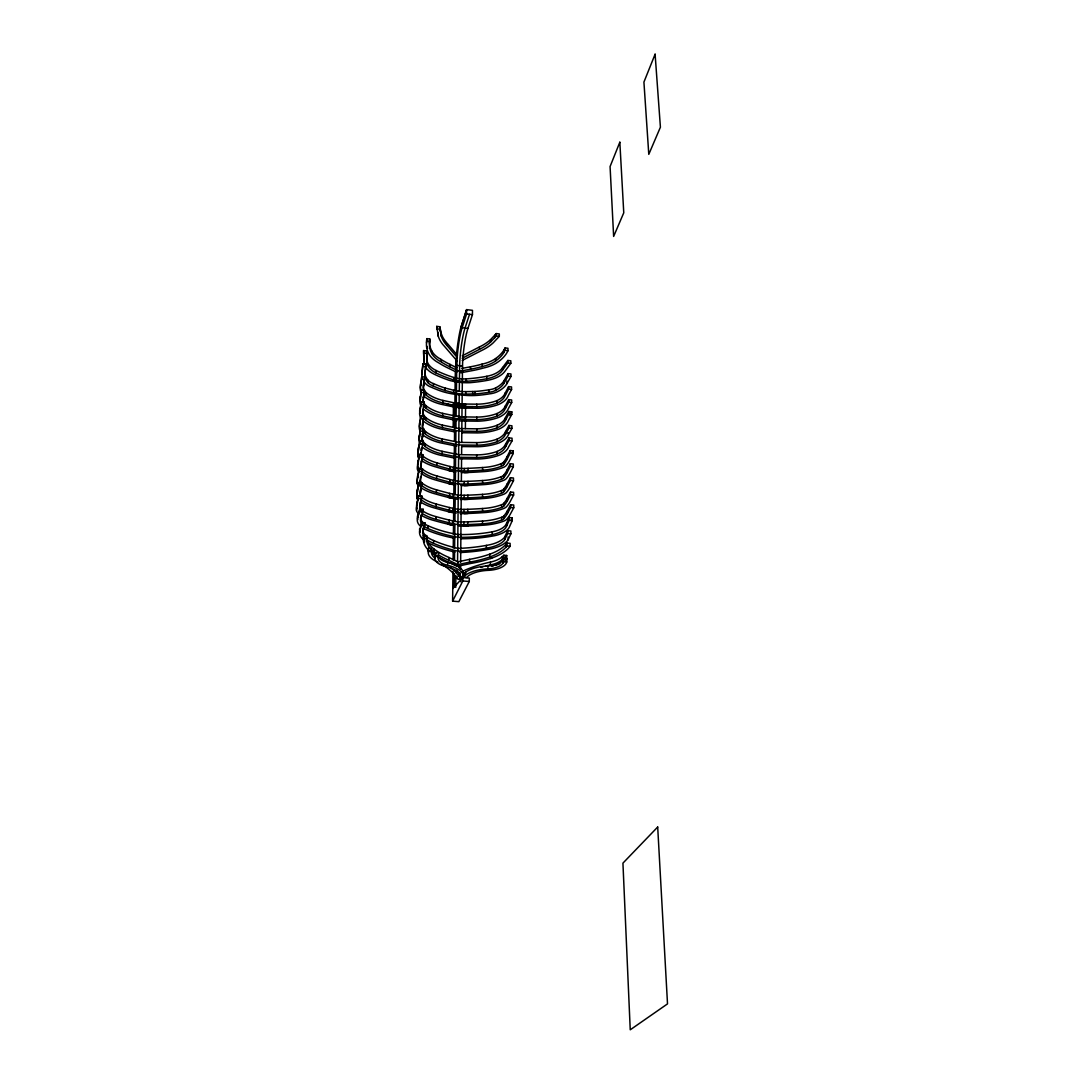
<?xml version="1.0" encoding="UTF-8"?>
<svg xmlns="http://www.w3.org/2000/svg" width="1084" height="1084" viewBox="0 0 1084 1084"><rect width="100%" height="100%" fill="white"/><g stroke="black" fill="none" stroke-linecap="round" stroke-linejoin="round"><path stroke-width="1.5" d="M460.863 371.026L470.537 369.21A85.04 49.918 1.5 0 0 481.052 366.853L482.082 366.555L482.082 364.129L483.532 363.79A32.019 18.387 0.7 0 0 495.564 358.587A50.921 29.417 1.1 0 0 504.06 349.793L505.103 347.937L507.976 348.276L507.989 350.728A53.997 31.124 1.1 0 1 497.868 362.083A35.027 20.068 0.7 0 1 483.301 368.072A87.953 51.626 1.5 0 1 471.499 370.782L460.727 372.774M422.746 513.748A38.075 18.536 0.7 0 0 435.091 519.114L435.958 519.344A242.979 130.757 -1.5 0 0 448.491 522.623L452.665 523.613A44.918 21.87 0.3 0 0 457.651 524.507L458.613 524.588A44.972 21.91 0.5 0 0 463.898 524.683L468.505 524.52A246.989 134.43 1.2 0 0 482.502 523.775L482.502 521.052L483.45 520.997A37.872 18.469 0.1 0 0 501.675 517.271A7.276 3.496 -0.3 0 0 503.924 515.835A80.528 39.268 1.1 0 0 507.42 510.767L510.645 504.724L513.735 505.022L513.762 507.773L510.469 513.87A83.861 40.758 1.1 0 1 506.811 519.141A10.379 4.973 -0.3 0 1 503.599 521.174A41.084 19.959 0.1 0 1 483.871 525.184L482.881 525.239A249.93 136.015 1.2 0 1 468.776 525.997L464.06 526.147M420.998 499.534A37.899 18.713 0.7 0 0 435.321 506.485L436.174 506.716A241.732 131.923 -1.5 0 0 448.654 510.036L452.814 511.038A44.715 22.087 0.3 0 0 457.773 511.933L458.735 512.027A44.769 22.127 0.5 0 0 464.006 512.109L468.586 511.96A245.702 135.608 1.2 0 0 482.516 511.201L482.516 508.504L483.464 508.45A37.71 18.645 0.2 0 0 501.607 504.697A7.236 3.537 -0.2 0 0 503.843 503.247A80.162 39.647 1.2 0 0 507.326 498.125L510.537 492.014L513.599 492.326L513.626 495.049L510.361 501.214A83.468 41.165 1.2 0 1 506.716 506.526A10.339 5.027 -0.2 0 1 503.532 508.572A40.894 20.162 0.2 0 1 483.871 512.624L482.895 512.678A248.629 137.207 1.2 0 1 468.857 513.437L464.155 513.599M420.646 476.567A78.847 39.431 -0.3 0 0 420.375 480.713A7.29 3.631 1.3 0 0 421.391 482.516L421.337 485.226A37.696 18.916 0.7 0 0 435.578 492.258L436.432 492.488A240.323 133.224 -1.5 0 0 448.844 495.849L452.976 496.851A44.471 22.33 0.4 0 0 457.922 497.773L458.871 497.868A44.539 22.371 0.5 0 0 464.115 497.949L468.667 497.8A244.266 136.909 1.3 0 0 482.529 497.041L482.529 494.358L483.478 494.318A37.506 18.848 0.2 0 0 501.526 490.524A7.209 3.577 -0.2 0 0 503.748 489.06A79.742 40.081 1.2 0 0 507.204 483.884L510.401 477.705L513.464 478.017L513.491 480.713L510.225 486.946A83.034 41.612 1.2 0 1 506.607 492.312A10.284 5.081 -0.2 0 1 503.437 494.385A40.677 20.379 0.2 0 1 483.884 498.477L482.922 498.532A247.166 138.522 1.3 0 1 468.938 499.29L464.264 499.453M422.624 472.001A37.506 19.119 0.8 0 0 435.836 478.315L436.676 478.545A238.954 134.457 -1.6 0 0 449.033 481.96L453.153 482.976A44.241 22.561 0.4 0 0 458.058 483.898L459.006 483.992A44.309 22.601 0.6 0 0 464.223 484.087L468.762 483.925A242.843 138.156 1.3 0 0 482.543 483.166L482.543 480.524L483.491 480.469A37.317 19.051 0.2 0 0 501.445 476.635A7.168 3.604 -0.2 0 0 503.653 475.158A79.322 40.501 1.3 0 0 507.095 469.928L510.279 463.695L513.315 464.006L513.342 466.676L510.103 472.976A82.614 42.046 1.3 0 1 506.499 478.396A10.23 5.135 -0.2 0 1 503.342 480.497A40.474 20.596 0.2 0 1 483.898 484.616L482.936 484.67A245.743 139.782 1.3 0 1 469.033 485.442L464.372 485.605M421.974 458.058A37.317 19.295 0.8 0 0 436.08 465.239L436.92 465.47A237.667 135.595 -1.6 0 0 449.196 468.911L453.302 469.941A44.038 22.778 0.4 0 0 458.18 470.876L459.128 470.971A44.092 22.818 0.6 0 0 464.318 471.066L468.844 470.917A241.529 139.308 1.4 0 0 482.556 470.144L482.556 467.529L483.491 467.475A37.141 19.227 0.2 0 0 501.377 463.613A7.127 3.645 -0.2 0 0 503.572 462.123A78.942 40.88 1.3 0 0 507 456.838L510.157 450.537L513.179 450.863L513.206 453.505L509.995 459.86A82.208 42.452 1.3 0 1 506.404 465.334A10.176 5.19 -0.2 0 1 503.261 467.448A40.271 20.799 0.2 0 1 483.898 471.608L482.949 471.662A244.401 140.947 1.4 0 1 469.101 472.448L464.48 472.597M462.191 358.248L479.453 349.346L479.453 346.934L480.795 346.27A54.268 31.87 1.5 0 0 490.564 339.631L496.296 333.574L499.304 333.94L499.317 336.365L493.057 342.978A57.289 33.563 1.5 0 1 481.418 350.606L462.204 360.457M422.259 377.964A33.157 18.496 1 0 1 421.947 373.831L422.936 363.777L425.944 364.129L424.955 373.994A30.176 16.829 1 0 0 428.085 382.774A14.173 7.873 1.4 0 0 432.665 385.782L434.386 386.514A90.622 52.1 0.2 0 0 444.196 390.281L453.654 392.733A26.328 14.634 0.8 0 0 465.754 394.088L475.009 393.939L475.022 391.473L476.025 391.392A90.934 52.52 0.9 0 0 487.461 390.023L489.494 389.725A14.065 7.805 0.2 0 0 495.605 387.937A30.04 16.775 0.5 0 0 504.114 380.552L508.003 373.614L510.943 373.953L510.971 376.46L506.96 383.546A33.035 18.401 0.5 0 1 497.597 391.622A17.059 9.444 0.2 0 1 489.453 393.871A94.145 54.241 0.9 0 1 480.049 395.132L479.521 395.186A46.883 26.341 0.6 0 1 462.136 395.077L456.323 394.427A46.937 26.368 0.8 0 1 440.05 390.755L439.576 390.592A93.725 53.888 0.2 0 1 431.608 387.354A17.181 9.539 1.4 0 1 425.402 383.465A33.157 18.496 1 0 1 423.681 381.175M420.009 444.088A28.604 14.919 1 0 1 419.413 437.367L420.497 428.41L423.587 428.736L422.232 438.464A25.528 13.306 1 0 0 424.494 445.849L426.12 447.245A38.509 20.203 0.8 0 0 441.174 453.708L458.789 457.272L476.635 457.489L476.648 454.901L477.543 454.887A38.346 20.149 0.3 0 0 495.754 451.933L498.193 450.971A25.366 13.238 0.2 0 0 505.32 444.643L509.033 437.882L512.041 438.207L512.068 440.822L508.653 446.811A28.455 14.81 0.2 0 1 499.114 455.253A41.477 21.734 0.3 0 1 477.692 459.033L459.914 458.83M423.261 431.283A25.406 13.428 1 0 0 424.765 433.424L426.391 434.833A38.333 20.366 0.8 0 0 441.378 441.351L458.911 444.955L476.675 445.185L476.689 442.611L477.57 442.611A38.17 20.311 0.4 0 0 495.7 439.63L498.139 438.654A25.244 13.347 0.2 0 0 505.239 432.272L508.924 425.456L511.919 425.782L511.946 428.383L508.545 434.413A28.319 14.932 0.2 0 1 499.046 442.922A41.287 21.91 0.4 0 1 477.732 446.73L461.689 446.554M421.134 418.505A28.333 15.19 1.1 0 1 420.064 410.836L421.148 401.812L424.196 402.15L422.855 411.961A25.271 13.55 1.1 0 0 425.077 419.481L426.703 420.89A38.13 20.569 0.8 0 0 441.608 427.475L459.047 431.12L476.73 431.364L476.73 428.817L477.624 428.803A37.981 20.515 0.4 0 0 495.659 425.809L498.084 424.833A25.108 13.469 0.3 0 0 505.13 418.383L508.803 411.5L511.784 411.825L511.811 414.4L508.437 420.497A28.184 15.081 0.3 0 1 498.979 429.088A41.07 22.127 0.4 0 1 477.773 432.923L461.811 432.733M423.248 403.912A25.162 13.658 1.1 0 0 425.348 407.625L426.961 409.061A37.954 20.718 0.9 0 0 441.798 415.7L459.169 419.373L476.77 419.616L476.77 417.096L477.651 417.083A37.804 20.664 0.4 0 0 495.605 414.061L498.03 413.072A25 13.577 0.3 0 0 505.049 406.581L508.694 399.644L511.662 399.982L511.689 402.53L508.328 408.668A28.048 15.19 0.3 0 1 498.925 417.326A40.894 22.303 0.4 0 1 477.814 421.188L460.266 420.971M423.817 391.609A25.04 13.78 1.1 0 0 425.646 394.576L427.245 396.026A37.764 20.894 0.9 0 0 442.015 402.733L459.291 406.432L476.811 406.69L476.811 404.197L477.692 404.183A37.628 20.84 0.5 0 0 495.564 401.134L497.962 400.145A24.878 13.699 0.3 0 0 504.954 393.6L508.586 386.609L511.54 386.934L511.567 389.468L508.22 395.66A27.913 15.325 0.3 0 1 498.857 404.386A40.691 22.479 0.5 0 1 477.841 408.275L458.749 408.031M452.949 571.715L452.611 601.132L458.844 601.661L469.277 581.498L469.304 578.084L462.882 577.528L452.76 588.639M470.537 369.21L470.551 366.785A84.959 49.986 1.5 0 0 481.052 364.414L482.082 364.129M438.397 554.913A80.189 37.764 -0.4 0 0 447.421 559.629L457.854 564.629L469.548 562.135L469.562 559.33L471.486 558.992A80.907 38.428 0.8 0 0 489.832 554.141L490.862 553.775A50.975 23.902 0.5 0 0 505.144 545.198L507.068 543.084L510.117 543.355L510.144 546.201A54.281 25.366 0.5 0 1 492.854 557.718L490.659 558.49M461.933 416.961L462.516 366.08A28.658 4.309 -83.6 0 1 467.936 328.438L472.448 314.645L472.475 310.336L466.621 309.618L461.012 327.111M472.692 393.98L472.705 391.5M452.611 601.132L462.854 580.943L462.882 577.528M460.212 573.151L459.86 576.823L467.272 577.474L467.611 576.702A5.799 2.588 0.1 0 1 468.329 575.902L468.884 575.496A26.26 11.639 -0.2 0 1 488.288 570.333L489.507 570.279A20.474 9.309 -0.1 0 0 506.77 561.959L506.756 559.032L503.816 558.761L503.843 561.688L502.61 563.666A17.168 7.818 -0.1 0 1 489.006 568.829L485.618 569.019A29.471 13.062 -0.2 0 0 466.188 574.683L465.551 575.143A8.943 3.984 0.1 0 0 464.887 575.739L463.491 575.618A8.97 4.011 0.4 0 0 463.356 574.954L463.166 571.512A29.715 13.279 0.8 0 0 449.697 562.894L446.689 562.122A17.236 7.886 0.5 0 1 438.193 555.875M463.491 575.672L463.518 572.718A8.957 4.011 0.4 0 0 463.383 572.054M463.898 524.683L463.925 521.96L468.518 521.811A246.718 134.687 1.2 0 0 482.502 521.052M464.006 512.109L464.02 509.412L468.6 509.263A245.431 135.852 1.2 0 0 482.516 508.504M464.115 497.949L464.128 495.28L468.694 495.131A243.995 137.153 1.3 0 0 482.529 494.358M464.223 484.087L464.237 481.445L468.776 481.282A242.586 138.386 1.3 0 0 482.543 480.524M464.318 471.066L464.345 468.451L468.857 468.288A241.258 139.538 1.4 0 0 482.556 467.516M464.169 575.739L464.182 572.84M465.375 428.668L465.605 404.034M465.754 394.088L465.781 391.609A26.314 14.661 0.8 0 1 453.681 390.254L444.237 387.801A90.541 52.181 0.2 0 1 434.427 384.021L432.706 383.302A14.16 7.886 1.4 0 1 428.139 380.281A30.135 16.856 1 0 1 425.023 371.487M425.321 366.771A28.441 16.07 1.1 0 0 434.088 374.156A113.535 66.666 -0.3 0 0 448.153 379.969L449.223 380.335A38.821 21.978 0.8 0 0 453.993 381.473L454.047 381.487A38.17 21.612 0.8 0 0 456.459 381.907L462.245 382.571A38.807 21.978 0.8 0 0 469.955 382.693L471.161 382.584A114.552 67.574 1.3 0 0 487.786 380.294A28.306 15.975 0.4 0 0 505.036 371.121L510.835 363.276L510.808 360.796L507.84 360.457L502.258 368.045A25.298 14.309 0.4 0 1 488.708 375.891L486.797 376.297A111.164 65.718 1.3 0 1 465.944 378.899L465.876 381.351A20.867 11.721 0.8 0 1 460.944 381.283L459.711 381.175A20.867 11.721 0.8 0 1 453.871 379.983L451.743 379.292A110.27 64.742 -0.3 0 1 436.025 372.937L434.508 372.137A25.433 14.377 1.1 0 1 426.866 361.771L426.649 350.918L423.6 350.566L423.858 361.717A28.441 16.07 1.1 0 0 424.237 364.278M456.079 416.324L456.771 365.416A28.685 4.214 -83.6 0 1 462.15 327.747L466.594 313.926L466.621 309.618L460.944 327.341A12.073 1.748 -83.5 0 0 460.266 329.929L459.833 331.867A35.067 5.149 -83.6 0 0 456.459 355.064M464.833 575.794L464.914 572.84A8.929 3.997 0.1 0 1 465.578 572.244L466.201 571.783A29.444 13.103 -0.2 0 1 485.618 566.105L489.006 565.916A17.154 7.832 -0.1 0 0 502.583 560.74L503.816 558.761M465.551 575.143L465.578 572.244M467.705 524.561L467.719 521.838M467.787 511.987L467.8 509.29M467.882 497.827L467.895 495.158M467.963 483.965L467.99 481.323M468.044 470.944L468.071 468.329M458.871 576.187L458.844 573.382A74.796 32.994 1.6 0 0 456.378 570.17L456.35 573.016A74.877 32.913 1.6 0 1 458.817 576.214A72.736 31.707 -0.7 0 1 460.402 575.319M460.429 406.27L460.456 403.776L454.44 402.896L454.413 405.389L464.521 406.514L464.548 404.007L460.456 403.776M461.459 406.364L461.486 403.858M460.497 579.33L460.524 575.943M460.592 569.181L460.619 565.794M460.646 562.42L461.337 484.616M461.364 481.228L461.581 457.556M461.608 454.169L461.689 445.714M461.716 442.34L461.906 420.348M462.489 406.432L462.502 403.925M463.518 406.473L463.546 403.98M455.388 405.579L455.416 403.085M454.196 587.243L454.345 573.707M454.494 560.171L454.589 551.702M454.616 548.328L454.887 524.629M454.914 521.241L455.185 497.556M455.226 494.168L455.917 431.554M455.944 428.18L456.039 419.711M457.38 405.917L457.407 403.411M455.754 587.379L455.876 575.672M458.397 406.053L458.424 403.546M457.556 562.135L457.665 551.986M457.692 548.599L457.936 524.913M457.963 521.539L458.722 445.402M458.762 442.028L459.115 406.5M459.142 403.113L459.223 394.657M459.264 391.27L459.643 365.755A28.672 4.268 -83.6 0 1 465.036 328.086L469.521 314.279M459.873 552.542A102.045 49.593 0.7 0 0 487.488 549.52A32.398 15.203 0.1 0 0 508.166 539.751L510.876 533.802L510.862 530.997L507.746 530.699L507.759 533.518L504.358 540.333A29.2 13.713 0.1 0 1 488.64 547.772L486.377 548.179A98.82 48.021 0.7 0 1 459.562 551.119L457.882 551.173L457.909 548.396L456.378 548.043A97.939 47.561 -0.3 0 1 433.6 540.523L431.784 539.737A29.295 13.821 0.6 0 1 422.801 529.913M460.483 538.762A90.663 44.552 0.5 0 0 490.415 536.444L494.507 535.713A26.301 12.507 0 0 0 509.792 526.065L512.258 520.605L512.231 517.827L509.141 517.529L509.155 520.306L506.214 526.973A23.143 11.003 0 0 1 493.234 534.371L489.385 535.062A87.384 42.926 0.5 0 1 460.483 537.312L458.004 537.271L458.031 534.534L455.7 534.114A86.937 42.75 0 0 1 430.389 526.756L427.286 525.415A23.265 11.125 0.8 0 1 424.332 523.64M458.126 524.575L457.678 521.783A44.864 21.91 0.3 0 1 452.692 520.889L448.519 519.9A242.708 131.015 -1.5 0 1 435.998 516.607L435.145 516.377A38.035 18.577 0.7 0 1 420.768 509.48A7.358 3.564 1.2 0 1 419.738 507.719A79.62 38.617 -0.3 0 1 419.779 505.469M458.247 512L457.8 509.236A44.661 22.127 0.3 0 1 452.841 508.328L448.695 507.326A241.461 132.18 -1.5 0 1 436.229 504.006L435.375 503.775A37.859 18.753 0.7 0 1 421.066 496.811A7.317 3.591 1.2 0 1 420.05 495.185M458.383 497.841L457.936 495.103A44.43 22.371 0.4 0 1 453.017 494.182L448.884 493.166A240.065 133.454 -1.5 0 1 436.486 489.805L435.632 489.575A37.655 18.956 0.7 0 1 421.391 482.516M458.518 483.965L458.085 481.255A44.2 22.601 0.4 0 1 453.18 480.334L449.061 479.304A238.697 134.687 -1.6 0 1 436.73 475.89L435.89 475.659A37.466 19.16 0.8 0 1 422.692 469.331M458.654 470.944L458.207 468.261A43.997 22.818 0.4 0 1 453.329 467.326L449.237 466.283A237.41 135.825 -1.6 0 1 436.96 462.841L436.12 462.611A37.29 19.336 0.8 0 1 422.028 455.402M458.789 457.272L458.817 454.67L441.229 451.107A38.468 20.23 0.8 0 1 426.188 444.63L424.549 443.234A25.501 13.333 1 0 1 422.123 438.112M458.911 444.955L458.938 442.38L441.418 438.776A38.292 20.406 0.8 0 1 426.459 432.245L424.833 430.836A25.379 13.455 1 0 1 422.584 423.37L423.871 416.215L420.809 415.877L419.711 424.874A28.482 15.054 1 0 0 420.307 431.649M459.047 431.12L459.074 428.573L441.649 424.928A38.089 20.596 0.9 0 1 426.757 418.329L425.145 416.906A25.244 13.577 1.1 0 1 422.923 409.373M459.169 419.373L459.196 416.839L441.838 413.167A37.926 20.759 0.9 0 1 427.015 406.514L425.402 405.077A25.135 13.685 1.1 0 1 423.017 399.806M459.291 406.432L459.318 403.939L442.055 400.226A37.737 20.935 0.9 0 1 427.299 393.506L425.7 392.056A25.013 13.794 1.1 0 1 423.505 384.4L424.779 377.056L421.744 376.717L420.673 385.796A28.062 15.447 1.1 0 0 421.256 392.747M457.854 564.629L457.882 561.824L447.462 556.81A80.108 37.859 -0.4 0 1 434.074 549.06L433.397 548.531A50.812 23.794 0.1 0 1 426.757 537.935L426.622 535.604L423.505 535.32L423.438 538.192A54.119 25.257 0.1 0 0 429.237 550.916M459.413 406.175L459.44 403.668M448.939 560.293L448.979 557.474M453.166 427.353L453.464 402.679M453.654 392.733L453.681 390.254M426.974 358.668L426.92 359.292A25.406 14.39 1.1 0 0 434.562 369.671L436.08 370.471A110.189 64.85 -0.3 0 0 453.871 377.517L453.871 379.983L452.787 379.63M452.665 523.613L452.692 520.889M452.814 511.038L452.841 508.328M452.976 496.851L453.017 494.182M453.153 482.976L453.18 480.334M453.302 469.941L453.329 467.326M453.085 559.872L453.193 551.404M453.234 548.03L453.342 537.867M453.383 534.48L453.64 512.475M453.681 509.087L453.789 498.938M453.83 495.551L453.966 483.708M454.006 480.32L454.413 444.779M454.453 441.391L454.711 419.386M454.752 415.999L454.846 407.543M454.887 404.156L455.009 393.993M455.05 390.606L455.158 380.457M457.8 370.674L449.968 366.839L450.009 364.4A84.132 49.281 -0.2 0 1 441.716 359.834L439.806 358.709A32.059 18.428 0.9 0 1 431.866 351.121A50.718 29.254 0.4 0 1 429.562 340.945L429.779 338.967L426.866 338.628A53.726 30.989 0.4 0 0 426.527 342.991M463.356 574.954L463.153 574.412A29.742 13.238 0.8 0 0 449.67 565.807L447.624 565.279L447.665 562.352M449.21 522.8L449.25 520.076M449.372 510.212L449.413 507.502M449.562 496.025L449.603 493.356M449.738 482.136L449.779 479.48M449.914 469.087L449.955 466.472M442.015 453.898L442.055 451.296M442.204 441.54L442.245 438.966M442.435 427.679L442.475 425.131M442.624 415.89L442.665 413.356M442.828 402.923L442.868 400.416M445.09 390.579L445.131 388.099M457.394 357.679L447.001 345.511L446.202 342.151A53.834 31.49 0.1 0 1 441.31 333.723L439.792 326.745L436.73 326.379L438.342 336.447A56.829 33.17 0.1 0 0 444.359 346.23L457.163 361.053M435.958 519.344L435.998 516.607M436.174 506.716L436.229 504.006M436.432 492.488L436.486 489.805M436.676 478.545L436.73 475.89M436.92 465.47L436.96 462.841M459.86 576.823L460.185 576.051A5.813 2.588 0.4 0 0 460.172 575.184L459.982 574.71A26.504 11.802 0.8 0 0 446.08 566.58L444.982 566.322A20.569 9.39 0.5 0 1 435.592 555.523L435.646 552.569L438.627 552.84L438.112 557.867A17.263 7.873 0.5 0 0 446.649 565.049L447.624 565.279M447.001 345.511L446.161 344.59A53.875 31.45 0.1 0 1 441.269 336.162L439.792 326.745M439.996 330.999L440.05 328.56M449.968 366.839A84.213 49.2 -0.2 0 1 441.676 362.273L440.944 359.332M441.269 336.162L441.31 333.723M433.343 386.053L433.397 383.56M435.131 558.355A24.593 11.301 0.5 0 1 431.689 553.829L431.283 548.599L428.383 548.341L428.316 551.241A27.859 12.791 0.5 0 0 435.971 561.255A85.893 37.615 1.8 0 1 437.814 562.176M431.54 553.057L431.595 550.157M436.025 372.937L436.08 370.471M457.882 551.173L456.35 550.821A98.034 47.452 -0.3 0 1 433.546 543.314L433.6 540.523M436.134 553.436A80.189 37.764 -0.4 0 1 434.02 551.892L434.074 549.06M438.342 336.447L437.895 332.49M426.649 540.022L426.622 535.604M458.004 537.271L455.673 536.865A87.018 42.655 0 0 1 430.334 529.534L428.072 528.558L428.126 525.794M440.903 361.771L439.765 361.148A32.1 18.401 0.9 0 1 431.825 353.574L431.866 351.121M422.462 429.02A25.406 13.428 1 0 1 422.53 425.985L423.871 416.215M422.963 402.367A25.162 13.658 1.1 0 1 423.139 400.037L424.467 390.199L421.432 389.861L420.416 396.351A28.184 15.339 1.1 0 0 420.104 400.687M423.559 390.836A25.04 13.78 1.1 0 1 423.438 386.934L424.779 377.056M424.671 540.753A32.534 15.298 0.6 0 1 419.589 531.485L421.771 522.569L424.955 522.867L422.733 532.732A29.322 13.794 0.6 0 0 424.332 537.027M424.955 373.994L425.944 364.129M426.906 361.148L426.649 350.918M456.798 372.327L448.071 368.072A87.099 50.894 -0.2 0 1 438.79 362.91A35.081 20.108 0.9 0 1 428.979 354.034A53.78 30.948 0.4 0 1 426.798 341.094L426.866 338.628M422.787 531.675L422.855 528.856M422.11 524.399A23.292 11.111 0.8 0 1 420.673 518.843L423.126 509.25L419.955 508.938L418.058 514.534A26.45 12.656 0.8 0 0 417.76 519.643M425.077 446.459L425.131 443.844M425.362 434.047L425.416 431.459M425.673 420.104L425.727 417.53M425.931 408.248L425.985 405.714M426.229 395.213L426.283 392.693M428.085 382.774L428.139 380.281M429.535 343.181L429.589 340.715M431.811 353.574A50.772 29.214 0.4 0 1 429.508 343.425L429.779 338.967M420.944 405.809A28.211 15.312 1.1 0 1 420.348 398.912L420.416 396.351M420.28 526.079A26.477 12.629 0.8 0 1 417.99 517.325L418.058 514.534M419.061 513.802A41.246 20.081 0.7 0 1 417.99 512.976A10.501 5.068 1.2 0 1 416.513 510.456A82.912 40.094 -0.3 0 1 417.069 504.832L418.681 495.7L421.852 496.011L420.226 505.063A79.688 38.536 -0.3 0 0 419.671 510.469A7.358 3.55 1.2 0 0 420.05 511.54M417.882 499.873A10.447 5.108 1.2 0 1 416.825 497.732A82.533 40.501 -0.3 0 1 417.381 492.055L418.993 482.881L422.15 483.193L420.524 492.285A79.335 38.916 -0.3 0 0 419.982 495.944M418.654 485.971A10.406 5.163 1.3 0 1 417.177 483.41A82.099 40.935 -0.3 0 1 417.733 477.651L419.345 468.451L422.475 468.762L420.863 477.895A78.915 39.349 -0.3 0 0 420.307 483.423A7.29 3.618 1.2 0 0 420.443 484.047M418.993 471.96A10.352 5.217 1.3 0 1 417.53 469.372A81.679 41.368 -0.2 0 1 418.085 463.559L419.684 454.318L422.801 454.63L421.202 463.803A78.522 39.769 -0.2 0 0 420.633 468.925M418.898 458.41A10.298 5.271 1.3 0 1 417.855 456.201A81.286 41.775 -0.2 0 1 418.41 450.334L420.009 441.053L423.112 441.378L421.513 450.578A78.143 40.149 -0.2 0 0 420.944 454.819M419.413 437.367L420.497 428.41M419.711 424.874L420.809 415.877M420.064 410.836L421.148 401.812M420.348 398.912L421.432 389.861M420.673 385.796L421.744 376.717M421.947 373.831L422.936 363.777M419.671 510.469L419.738 507.719M420.307 483.423L420.375 480.713M420.646 469.386L420.714 466.703A78.441 39.837 -0.2 0 1 420.836 463.451M417.99 517.325L419.955 508.938M419.589 531.485L421.771 522.569M420.226 505.063L421.852 496.011M420.524 492.285L420.592 489.548A79.254 38.997 -0.3 0 0 420.05 493.206M421.202 463.803L422.801 454.63M421.513 450.578L421.568 447.922A78.062 40.23 -0.2 0 0 421.161 450.28M423.898 361.067L423.6 350.566M422.489 437.624L423.587 428.736M422.774 425.131L422.841 422.516M423.383 399.169L424.21 391.812M423.695 386.067L423.749 383.533M421.134 517.651L421.202 514.846M416.513 510.456L416.581 507.705A82.831 40.176 -0.3 0 1 417.137 502.068L418.681 495.7M416.825 497.732L416.893 495.009A82.452 40.582 -0.3 0 1 417.448 489.304L418.993 482.881M417.177 483.41L417.245 480.7A82.018 41.029 -0.3 0 1 417.801 474.941L419.345 468.451M417.53 469.372L417.597 466.689A81.598 41.449 -0.2 0 1 418.153 460.876L419.684 454.318M417.855 456.201L417.923 453.546A81.219 41.856 -0.2 0 1 418.478 447.665L420.009 441.053M417.069 504.832L417.137 502.068M417.381 492.055L417.448 489.304M417.733 477.651L417.801 474.941M418.085 463.559L418.153 460.876M418.41 450.334L418.478 447.665M455.565 367.977A67.967 10.176 -83.5 0 1 455.971 361.311L456.012 360.66A35.067 5.149 -83.6 0 1 456.215 357.883M423.966 358.587L423.912 359.224A28.414 16.097 1.1 0 0 424.291 361.799M423.424 406.92L424.196 402.15M422.34 444.643L423.112 441.378M422.475 468.762L421.31 473.572A40.636 20.718 0.8 0 0 434.359 479.643L435.226 479.887A241.813 136.056 -1.5 0 0 447.678 483.315L451.906 484.358M420.985 487.963L422.15 483.193M423.194 397.489L423.438 396.622M422.543 434.996L422.299 435.836A25.501 13.333 1 0 0 422.15 436.595M455.971 361.311L456.405 359.996L456.269 371.582L456.581 370.633L462.34 371.297M422.164 512.041L423.126 509.25M423.383 527.352L424.955 522.867M508.586 386.609L508.613 389.129L504.968 396.107A24.905 13.672 0.3 0 1 497.976 402.652L495.578 403.641A37.655 20.813 0.5 0 1 477.678 406.676L476.811 406.69M509.141 517.529L506.201 524.209A23.116 11.03 0 0 1 493.22 531.621L489.385 532.312A87.303 43.021 0.5 0 1 460.497 534.561L458.031 534.534M508.694 399.644L508.721 402.191L505.063 409.115A25.027 13.55 0.3 0 1 498.044 415.606L495.618 416.581A37.845 20.637 0.4 0 1 477.651 419.603L476.77 419.616M508.803 411.5L508.816 414.074L505.158 420.944A25.135 13.455 0.3 0 1 498.084 427.381L495.659 428.343A38.008 20.474 0.4 0 1 477.61 431.351L476.73 431.364M508.924 425.456L508.938 428.058L505.252 434.86A25.271 13.32 0.2 0 1 498.152 441.229L495.713 442.204A38.211 20.284 0.4 0 1 477.57 445.172L476.675 445.185M509.033 437.882L509.046 440.497L505.347 447.245A25.379 13.211 0.2 0 1 498.206 453.573L495.754 454.535A38.387 20.108 0.3 0 1 477.529 457.489L476.635 457.489M510.998 520.564L512.231 517.827M457.909 548.396L459.589 548.341A98.725 48.13 0.7 0 0 486.377 545.388L488.64 544.995A29.173 13.74 0.1 0 0 504.345 537.542L507.746 530.699M482.556 470.144L483.491 470.09A37.168 19.187 0.2 0 0 501.391 466.242A7.141 3.645 -0.2 0 0 503.586 464.751A79.024 40.799 1.3 0 0 507.014 459.481L510.185 453.193L510.157 450.537M511.892 453.41L513.179 450.863M482.543 483.166L483.478 483.112A37.357 19.011 0.2 0 0 501.458 479.291A7.168 3.604 -0.2 0 0 503.667 477.814A79.403 40.42 1.3 0 0 507.122 472.597L510.307 466.364L510.279 463.695M482.529 497.041L483.478 496.987A37.547 18.807 0.2 0 0 501.54 493.193A7.209 3.564 -0.2 0 0 503.762 491.743A79.809 40 1.2 0 0 507.231 486.567L510.428 480.402L510.401 477.705M482.516 511.201L483.464 511.147A37.737 18.604 0.2 0 0 501.621 507.393A7.249 3.523 -0.2 0 0 503.857 505.957A80.23 39.566 1.2 0 0 507.339 500.849L510.564 494.751L510.537 492.014M482.502 523.775L483.45 523.721A37.913 18.428 0.1 0 0 501.689 520.008A7.276 3.496 -0.3 0 0 503.938 518.572A80.609 39.173 1.1 0 0 507.434 513.518L510.672 507.475L510.645 504.724M509.765 415.497L511.784 411.825M475.009 393.939L476.025 393.858A91.029 52.439 0.9 0 0 487.461 392.503L489.507 392.191A14.078 7.791 0.2 0 0 495.618 390.416A30.067 16.748 0.5 0 0 504.128 383.045L508.017 376.121L508.003 373.614M505.103 347.937L504.074 352.246A50.975 29.376 1.1 0 1 495.578 361.04A32.046 18.36 0.7 0 1 483.518 366.229L482.082 366.555M507.84 360.457L507.854 362.923L502.271 370.511A25.325 14.282 0.4 0 1 488.708 378.343L486.797 378.75A111.259 65.609 1.3 0 1 468.288 381.175L465.876 381.351L467.109 381.256M496.296 333.574L496.309 336.013L490.564 342.056A54.322 31.815 1.5 0 1 480.795 348.682L479.453 349.346M507.068 543.084L507.082 545.929L505.158 548.03A51.029 23.848 0.5 0 1 490.862 556.593L489.846 556.959A80.988 38.333 0.8 0 1 471.472 561.797L469.548 562.135M505.334 560.049A27.75 12.723 0 0 0 506.729 558.355L506.702 555.482L503.857 555.225L501.607 557.284A24.471 11.26 0 0 1 492.001 561.715L487.963 562.637A86.706 37.723 -0.9 0 0 463.681 570.821A72.655 31.788 -0.7 0 0 462.014 571.647M506.729 558.355L503.87 558.097L501.621 560.157A24.498 11.233 0 0 1 492.001 564.588L487.963 565.496A86.788 37.628 -0.9 0 0 485.497 566.092M458.844 573.382L458.898 573.341A72.655 31.788 -0.7 0 1 459.657 572.908M479.453 346.934L462.218 355.837M457.882 561.824L469.562 559.33M470.551 366.785L461.96 368.397M465.903 378.899L465.944 378.899A20.853 11.734 0.8 0 1 453.898 377.53L453.898 377.53M468.315 472.475L467.665 472.502A47.411 24.539 0.6 0 1 461.283 472.583M468.22 485.469L467.57 485.51A47.642 24.309 0.6 0 1 461.161 485.591M468.139 499.331L467.489 499.358A47.886 24.051 0.5 0 1 460.239 499.412M468.044 513.464L467.394 513.504A48.143 23.794 0.5 0 1 460.104 513.559M467.963 526.025L467.312 526.052A48.36 23.563 0.5 0 1 459.182 526.092M465.781 391.609L475.022 391.473M459.074 428.573L476.73 428.817M458.938 442.38L476.689 442.611M458.817 454.67L476.648 454.901M459.318 403.939L476.811 404.197M459.196 416.839L476.77 417.096M458.275 509.304L458.762 509.331A44.729 22.168 0.5 0 0 464.02 509.412M458.153 521.851L458.64 521.865A44.932 21.951 0.5 0 0 463.925 521.96M458.546 481.323L459.033 481.35A44.268 22.642 0.6 0 0 464.237 481.445M458.41 495.171L458.898 495.185A44.485 22.412 0.5 0 0 464.128 495.28M458.681 468.329L459.155 468.356A44.051 22.859 0.6 0 0 464.345 468.451M462.854 580.943L469.277 581.498M463.518 572.786L464.86 572.894M428.316 551.241L431.229 551.499M435.592 555.523L438.573 555.794M503.843 561.688L506.77 561.959M423.438 538.192L426.568 538.477L426.689 540.808A50.867 23.74 0.1 0 0 433.356 551.377L434.02 551.892M507.082 545.929L510.144 546.201M421.703 525.415L424.901 525.713M507.759 533.518L510.876 533.802M419.887 511.743L423.072 512.054M509.155 520.306L512.258 520.605M418.614 498.477L421.784 498.789M510.672 507.475L513.762 507.773M418.925 485.632L422.082 485.957M510.564 494.751L513.626 495.049M419.278 471.174L422.408 471.486M510.428 480.402L513.491 480.713M419.63 457.014L422.746 457.326M510.307 466.364L513.342 466.676M419.942 443.722L423.045 444.047M510.185 453.193L513.206 453.505M420.429 431.053L423.519 431.378M509.046 440.497L512.068 440.822M420.741 418.505L423.817 418.831M508.938 428.058L511.946 428.383M421.08 404.4L424.142 404.738M508.816 414.074L511.811 414.4M421.364 392.435L424.413 392.774M508.721 402.191L511.689 402.53M421.69 379.264L424.711 379.603M508.613 389.129L511.567 389.468M456.771 365.416L462.516 366.08M422.868 366.297L425.89 366.649M508.017 376.121L510.971 376.46M423.546 353.059L426.595 353.425M507.854 362.923L510.835 363.276M426.798 341.094L429.725 341.446M505.13 350.389L507.989 350.728M462.15 327.747L467.936 328.438M436.689 328.831L439.738 329.197M496.309 336.013L499.317 336.365M466.594 313.926L472.448 314.645M455.077 458.18L439.928 455.117A41.612 21.829 0.8 0 1 422.448 447.245M456.784 446.188L440.145 442.773A41.409 22.005 0.8 0 1 422.733 434.833A28.482 15.054 1 0 1 422.001 434.061M455.375 432.042L440.375 428.912A41.192 22.222 0.8 0 1 423.058 420.89M457.055 420.619L440.578 417.137A41.016 22.398 0.9 0 1 423.343 409.047M457.204 407.706L440.795 404.183A40.813 22.588 0.9 0 1 423.641 396.012M451.405 524.954L447.123 523.938A245.878 132.316 -1.5 0 1 434.467 520.632L433.586 520.401A41.246 20.081 0.7 0 1 421.432 515.388M451.567 512.38L447.299 511.363A244.618 133.495 -1.5 0 1 434.698 508.017L433.83 507.786A41.056 20.284 0.7 0 1 420.511 501.919M451.73 498.22L447.489 497.19A243.195 134.795 -1.5 0 1 434.969 493.803L434.088 493.572A40.84 20.501 0.7 0 1 420.849 487.637M452.069 471.337L447.868 470.28A240.512 137.207 -1.6 0 1 435.456 466.825L434.603 466.581A40.433 20.908 0.8 0 1 421.486 460.524M447.855 524.114L448.451 524.263A48.306 23.509 0.3 0 0 454.44 525.537M448.031 511.54L448.613 511.689A48.075 23.753 0.3 0 0 456.12 513.233M448.22 497.366L448.803 497.529A47.831 24.011 0.4 0 0 457.055 499.209M448.41 483.491L448.993 483.654A47.574 24.254 0.4 0 0 455.659 485.09M448.586 470.47L449.169 470.619A47.344 24.498 0.4 0 0 455.808 472.082M433.546 543.314L431.73 542.542A29.322 13.794 0.6 0 1 426.175 539.046M428.072 528.558L427.231 528.179A23.292 11.111 0.8 0 1 424.278 526.404M456.947 367.828L450.009 364.4M437.204 556.783L440.267 558.341A88.956 39.092 1.8 0 1 447.191 562.406M457.421 355.281L447.028 343.086M431.283 548.599L431.744 550.929A24.566 11.328 0.5 0 0 435.185 555.469M436.73 326.379L437.177 329.455M506.946 381.053L506.96 383.546M508.139 536.946L508.166 539.751M507 456.838L507.014 459.481M507.095 469.928L507.122 472.597M507.204 483.884L507.231 486.567M507.326 498.125L507.339 500.849M507.42 510.767L507.434 513.518M506.675 523.016L506.702 525.794M505.307 392.747L505.32 395.253M505.401 405.728L505.415 408.275M505.483 417.543L505.496 420.104M505.591 431.446L505.605 434.034M505.672 443.817L505.7 446.432M505.794 544.48L505.808 547.325M504.182 349.563L504.209 352.029M504.114 380.552L504.128 383.045M505.09 536.566L505.117 539.358M503.572 462.123L503.586 464.751M503.653 475.158L503.667 477.814M503.748 489.06L503.762 491.743M503.843 503.247L503.857 505.957M503.924 515.835L503.938 518.572M503.857 555.225L503.87 558.097M502.624 367.462L502.637 369.929M502.922 560.211L502.935 563.138M502.353 556.593L502.366 559.479M501.377 463.613L501.391 466.242M501.445 476.635L501.458 479.291M501.526 490.524L501.54 493.193M501.607 504.697L501.621 507.393M501.675 517.271L501.689 520.008M497.028 400.606L497.041 403.113M497.082 413.532L497.095 416.053M497.136 425.28L497.136 427.828M497.19 439.115L497.204 441.689M497.244 451.418L497.258 454.02M495.564 358.587L495.578 361.04M495.605 387.937L495.618 390.416M494.941 335.173L494.941 337.612M492.177 531.824L492.177 534.575M490.564 339.631L490.564 342.056M490.388 562.095L490.402 564.967M489.832 554.141L489.846 556.959M488.708 389.82L488.708 392.286M487.922 565.97L487.922 568.87M486.797 376.297L486.797 378.75M486.377 545.388L486.377 548.179M472.461 406.622A23.97 13.13 0.7 0 1 462.028 407.299L456.188 406.663A23.97 13.13 0.8 0 1 446.933 403.817M465.47 416.933A39.525 21.626 0.7 0 1 453.302 415.606M465.456 419.454A39.566 21.585 0.7 0 1 453.275 418.126M460.781 581.783A4.77 0.759 -84.9 0 0 460.199 578.314L458.952 579.249A20.637 3.293 -84.7 0 1 457.082 576.512M459.06 567.596A5.339 0.854 -84.8 0 1 459.589 568.558M461.147 579.439A20.623 3.333 -84.7 0 1 460.199 576.783M506.756 559.032A20.447 9.336 -0.1 0 1 505.686 561.227M435.24 557.081A20.555 9.404 0.5 0 1 435.646 552.569M455.185 378.966A67.967 10.176 -83.5 0 1 455.416 371.216M420.077 441.473A28.577 14.946 1 0 1 419.467 434.738M418.207 454.684A10.284 5.284 1.4 0 1 417.923 453.546M421.012 452.638A78.062 40.23 -0.2 0 0 421.026 453.559A7.209 3.699 1.4 0 0 421.391 454.67M417.882 467.814A10.339 5.23 1.3 0 1 417.597 466.689M421.161 461.594A78.441 39.837 -0.2 0 1 421.256 461.12M421.717 468.532A7.249 3.672 1.3 0 1 420.714 466.703M508.179 432.651A28.292 14.959 0.2 0 1 507.746 433.464M419.982 428.221A28.455 15.081 1 0 1 419.779 422.259M417.936 482.461A10.393 5.176 1.3 0 1 417.245 480.7M417.95 497.149A10.447 5.122 1.2 0 1 416.893 495.009M420.023 413.424A28.306 15.217 1.1 0 1 420.118 408.248M420.998 403.262A28.184 15.339 1.1 0 1 420.619 402.421M491.757 558.111A84.254 39.878 0.8 0 1 470.808 563.45L457.15 566.363L446.716 561.295A83.414 39.281 -0.4 0 1 437.082 556.512M434.643 554.994A83.414 39.281 -0.4 0 1 432.381 553.436M424.63 541.905A54.064 25.311 0.1 0 1 423.505 535.32M427.76 542.691A32.534 15.298 0.6 0 0 431.446 544.385A101.232 48.997 -0.3 0 0 454.955 552.095M420.077 532.298A32.493 15.339 0.6 0 1 419.657 528.653M480.7 567.366A86.788 37.628 -0.9 0 1 483.071 566.715M456.92 578.599A71.083 31.246 1.6 0 0 453.397 573.544A85.893 37.615 1.8 0 0 441.296 564.087M499.778 563.707A27.75 12.723 0 0 1 495.225 565.401M493.559 565.848A27.75 12.723 0 0 1 491.824 566.255M459.995 577.894A69.579 30.325 -0.7 0 1 462.854 576.227M450.172 567.406A89.037 38.983 1.8 0 1 456.35 573.016M506.702 555.482A27.723 12.751 0 0 1 505.32 557.176M428.817 551.973A27.832 12.832 0.5 0 1 428.383 548.341M421.31 390.226A28.035 15.461 1.1 0 1 420.728 383.262M423.207 528.233A26.477 12.629 0.8 0 0 424.982 529.195L428.288 530.632A90.284 44.268 0 0 0 454.562 538.22M423.153 522.651A23.265 11.125 0.8 0 1 420.551 517.176M416.771 508.572A10.488 5.068 1.2 0 1 416.581 507.705M420.091 503.206A79.62 38.617 -0.3 0 1 420.294 502.298M422.123 374.63A33.116 18.523 1 0 1 422.001 371.324M427.611 348.411A53.726 30.989 0.4 0 1 426.974 346.27M619.831 142.207L610.075 166.557L613.639 236.42L623.761 212.803L619.831 142.207M655.102 54.2L643.923 82.086L648.788 154.362L660.413 127.194L655.102 54.2M657.69 827.024L622.934 863.135L630.238 1029.8L667.514 1003.879L657.69 827.024"/></g></svg>
